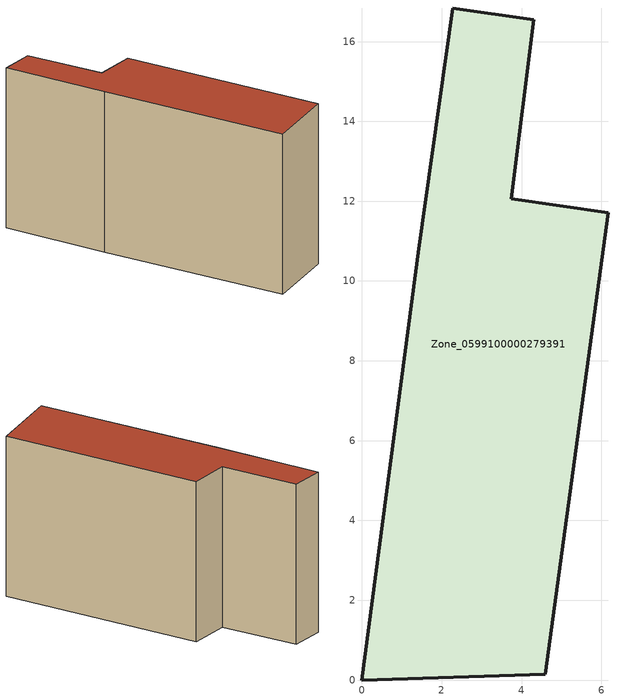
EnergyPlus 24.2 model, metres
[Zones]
Zone_0599100000279391
 floor ground (C_G): 1.43,10.81 2.28,16.84 4.3,16.55 3.74,12.06 6.17,11.71 4.6,0.14 0,0 z0
 wall outside (C_F): 3.74,12.06 4.3,16.55 2.28,16.84 1.43,10.81 0,0 4.6,0.14 6.17,11.71 3.74,12.06 z0:8.92
 roof outside (C_R): 4.6,0.14 6.17,11.71 3.74,12.06 4.3,16.55 2.28,16.84 1.43,10.81 0,0 z8.92
[BUILDING]
Pand.0599100000279391: North Axis=0; Terrain=City; Loads Convergence Tolerance Value=0.04; Temperature Convergence Tolerance Value=0.4; Solar Distribution=FullExterior; Maximum Number of Warmup Days=25; Minimum Number of Warmup Days=1
[Site:Location]
Rotterdam.The.Hague.AP_ZH_NLD Design_Conditions: Latitude=51.96; Longitude=4.45; Time Zone=1; Elevation=-4.5
[SITE:GROUNDTEMPERATURE:BUILDINGSURFACE]
18, 18, 18, 18, 18, 18, 18, 18, 18, 18, 18, 18
[MATERIAL] Thermal Absorptance=0.9; Solar Absorptance=0.7; Visible Absorptance=0.7
Name | Roughness | Thickness | Conductivity | Density | Specific Heat
G.TI.1946 | MediumSmooth | 0.15 | 1 | 540 | 1210
F.TI.1946 | Rough | 0.3 | 0.857143 | 1920 | 840
R.TI.1946 | MediumRough | 0.2 | 0.1 | 1500 | 1000
[CONSTRUCTION]
C_G: G.TI.1946
C_F: F.TI.1946
C_R: R.TI.1946
[ZONE]
Zone_0599100000279391: Type=1; Multiplier=1; Ceiling Height=Autocalculate; Volume=Autocalculate; Floor Area=autocalculate; Part of Total Floor Area=Yes
[ZONEINFILTRATION:DESIGNFLOWRATE]
Infil_Zone_0599100000279391: Zone or ZoneList or Space or SpaceList=Zone_0599100000279391; Schedule=AlwaysOn; Design Flow Rate Calculation Method=Flow/Area; Flow Rate per Floor Area=0.003; Constant Term Coefficient=1; Temperature Term Coefficient=0; Velocity Term Coefficient=0; Velocity Squared Term Coefficient=0
[HVACTEMPLATE:ZONE:IDEALLOADSAIRSYSTEM]
Zone_0599100000279391: Maximum Heating Supply Air Temperature=50; Minimum Cooling Supply Air Temperature=13; Maximum Heating Supply Air Humidity Ratio=0.0156; Minimum Cooling Supply Air Humidity Ratio=0.0077; Heating Limit=NoLimit; Cooling Limit=NoLimit; Dehumidification Control Type=ConstantSensibleHeatRatio; Cooling Sensible Heat Ratio=0.7; Dehumidification Setpoint=60; Humidification Control Type=None; Humidification Setpoint=30; Outdoor Air Method=None; Outdoor Air Flow Rate per Person=0.00944; Outdoor Air Flow Rate per Zone Floor Area=0; Outdoor Air Flow Rate per Zone=0; Demand Controlled Ventilation Type=None; Outdoor Air Economizer Type=NoEconomizer; Heat Recovery Type=None; Sensible Heat Recovery Effectiveness=0.7; Latent Heat Recovery Effectiveness=0.65
[ZONECONTROL:THERMOSTAT]
ThermostatControl_Zone_0599100000279391: Zone or ZoneList=Zone_0599100000279391; Control Type Schedule=DualSetpointControlType; Control 1=Thermostat_Zone_0599100000279391; Temperature Difference Between Cutout And Setpoint=0
[THERMOSTATSETPOINT:DUALSETPOINT]
Thermostat_Zone_0599100000279391: Heating Setpoint Temperature Schedule=HeatingSetpoint_Zone_0599100000279391; Cooling Setpoint Temperature Schedule=CoolingSetpoint_Zone_0599100000279391
[SCHEDULE:COMPACT]
HeatingSetpoint_Zone_0599100000279391: Through: 12/31, For: AllDays, Until: 24:00, 21
CoolingSetpoint_Zone_0599100000279391: Through: 12/31, For: AllDays, Until: 24:00, 24
DualSetpointControlType: Through: 12/31, For: AllDays, Until: 24:00, 4
AlwaysOn: Through: 12/31, For: AllDays, Until: 24:00, 1
